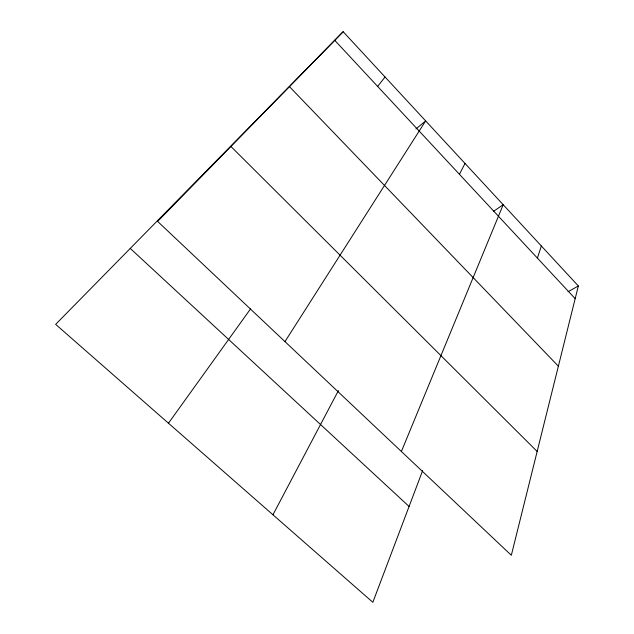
<?xml version="1.0" encoding="UTF-8"?>
<svg xmlns="http://www.w3.org/2000/svg" width="634" height="634" viewBox="0 0 634 634"><rect width="100%" height="100%" fill="white"/><g stroke="black" fill="none" stroke-linecap="round" stroke-linejoin="round"><path stroke-width="0.95" d="M578.335 285.966L511.329 555.281L157.636 221.417L343.16 31.7L578.335 285.966L568.04 291.767M537.402 258.086L541.333 245.96M422.64 470.602L372.84 602.3L55.665 324.362L343.16 31.7M401.385 451.495L503.19 204.719L493.529 211.328M459.428 174.302L465.015 163.445M272.953 514.776L338.421 390.584M284.967 341.607L425.66 120.896L415.912 128.979M168.47 423.219L250.493 308.972M377.634 86.414L385.06 76.999M130.168 248.33L409.081 506.471M230.927 146.478L537.156 451.471M289.445 86.636L558.372 366.19M334.736 40.314L575.173 298.669"/></g></svg>
